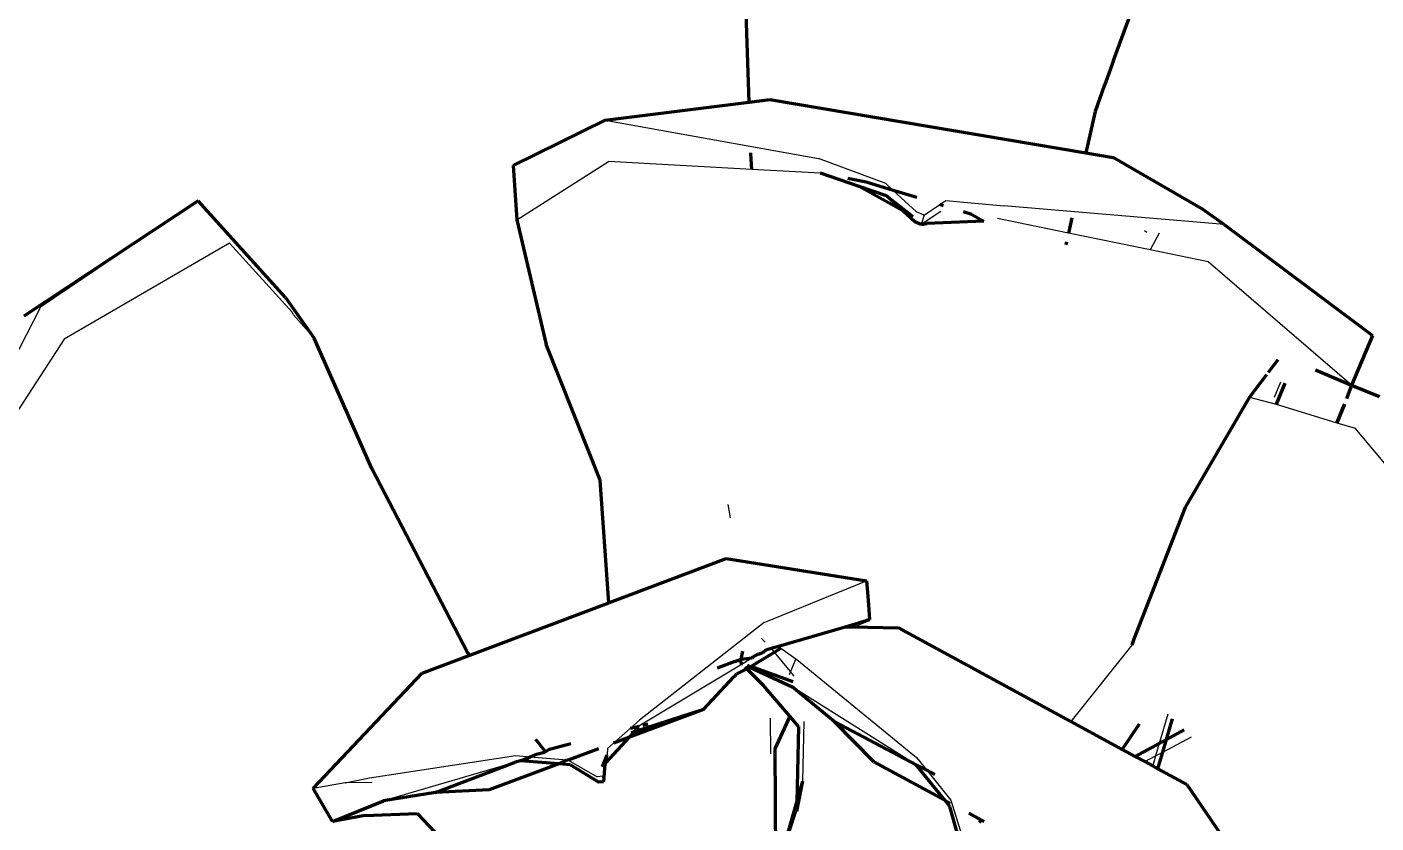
# Model space of a CAD drawing. Header units: millimetres. Extents: x 4307 to 31003, y 2809 to 20009.
# Drawn here: x 12454.2 to 12505.2, y 12907.1 to 12937.2 of the extents above; entities that cross this region are included whole.
import ezdxf

# ---------------------------------------------------------------- set-up
doc = ezdxf.new("R2010")
doc.units = ezdxf.units.MM
doc.layers.add('ProfileEdges', color=7, linetype='Continuous')

msp = doc.modelspace()

# ---------------------------------------------------------------- linework, layer by layer
for p, q in [((12476.063, 12933.706), (12484.137, 12932.254)), ((12472.712, 12929.926), (12476.178, 12932.137)), ((12481.607, 12931.84), (12476.178, 12932.137)), ((12486.68, 12931.304), (12484.137, 12932.254)), ((12484.21, 12931.698), (12481.607, 12931.84)), ((12486.68, 12931.304), (12486.965, 12931.039)), ((12460.655, 12930.651), (12454.679, 12926.626)), ((12486.965, 12931.039), (12487.845, 12930.226)), ((12488.721, 12930.506), (12488.959, 12930.666)), ((12488.959, 12930.666), (12491.153, 12930.455)), ((12488.133, 12930.111), (12487.845, 12930.226)), ((12488.763, 12930.243), (12488.018, 12929.752)), ((12488.133, 12930.111), (12488.018, 12929.752)), ((12488.133, 12930.111), (12488.721, 12930.506)), ((12499.497, 12929.758), (12491.153, 12930.455)), ((12493.592, 12929.427), (12490.907, 12929.977)), ((12461.837, 12929.048), (12455.572, 12925.405)), ((12464.21, 12926.437), (12461.837, 12929.048)), ((12496.689, 12928.793), (12493.592, 12929.427)), ((12497.026, 12929.429), (12496.689, 12928.793)), ((12498.88, 12928.345), (12496.689, 12928.793)), ((12504.314, 12923.675), (12498.88, 12928.345)), ((12454.679, 12926.626), (12450.493, 12918.452)), ((12464.258, 12926.33), (12464.21, 12926.437)), ((12465.047, 12925.444), (12464.258, 12926.33)), ((12455.572, 12925.405), (12453.458, 12922.138)), ((12501.397, 12923.217), (12501.63, 12923.793)), ((12504.104, 12923.174), (12504.314, 12923.675)), ((12500.446, 12923.211), (12501.461, 12922.945)), ((12501.461, 12922.945), (12503.721, 12922.257)), ((12503.721, 12922.257), (12504.014, 12922.958)), ((12503.721, 12922.257), (12503.754, 12922.248)), ((12503.754, 12922.248), (12504.454, 12922.044)), ((12509.952, 12915.438), (12504.454, 12922.044)), ((12475.866, 12920.071), (12476.219, 12915.442)), ((12480.699, 12919.149), (12480.795, 12918.652)), ((12482.073, 12914.681), (12485.955, 12916.265)), ((12482.073, 12914.681), (12477.355, 12910.981)), ((12482.117, 12913.946), (12481.982, 12914.082)), ((12482.463, 12913.565), (12482.346, 12913.707)), ((12482.616, 12913.785), (12482.713, 12913.716)), ((12482.713, 12913.716), (12483.28, 12913.312)), ((12495.991, 12913.831), (12493.69, 12910.935)), ((12481.621, 12913.345), (12481.271, 12913.119)), ((12483.071, 12912.824), (12482.463, 12913.565)), ((12483.28, 12913.312), (12483.071, 12912.824)), ((12483.28, 12913.312), (12483.318, 12913.285)), ((12483.318, 12913.285), (12487.842, 12909.573)), ((12481.242, 12913.101), (12477.327, 12910.762)), ((12481.271, 12913.119), (12481.242, 12913.101)), ((12483.071, 12912.824), (12483.02, 12912.702)), ((12483.21, 12912.655), (12483.071, 12912.824)), ((12487.835, 12909.29), (12483.14, 12912.248)), ((12497.352, 12911.21), (12497.032, 12910.104)), ((12477.017, 12910.682), (12476.376, 12910.115)), ((12477.355, 12910.981), (12477.017, 12910.682)), ((12477.327, 12910.762), (12477.322, 12910.717)), ((12482.333, 12909.716), (12482.321, 12911.066)), ((12483.545, 12908.678), (12483.595, 12910.939)), ((12473.398, 12910.232), (12473.775, 12909.821)), ((12476.376, 12910.115), (12476.144, 12909.91)), ((12497.165, 12909.779), (12498.25, 12910.355)), ((12467.13, 12908.804), (12472.675, 12909.645)), ((12472.675, 12909.645), (12473.217, 12909.602)), ((12473.217, 12909.602), (12474.612, 12909.491)), ((12473.775, 12909.821), (12473.766, 12909.766)), ((12476.144, 12909.91), (12476.132, 12909.669)), ((12496.486, 12909.418), (12496.897, 12909.636)), ((12496.897, 12909.636), (12496.787, 12909.255)), ((12497.032, 12910.104), (12496.897, 12909.636)), ((12496.897, 12909.636), (12497.165, 12909.779)), ((12472.628, 12909.38), (12467.668, 12907.935)), ((12474.654, 12909.468), (12475.759, 12908.847)), ((12476.045, 12909.327), (12475.966, 12908.868)), ((12487.842, 12909.573), (12488.232, 12909.089)), ((12466.217, 12908.612), (12465.007, 12908.396)), ((12466.217, 12908.612), (12467.13, 12908.804)), ((12467.236, 12908.633), (12466.217, 12908.612)), ((12475.966, 12908.868), (12475.759, 12908.847)), ((12475.998, 12908.647), (12475.966, 12908.868)), ((12488.232, 12909.089), (12489.14, 12907.961)), ((12489.14, 12907.961), (12489.56, 12906.619)), ((12482.516, 12905.11), (12483.309, 12907.538))]:
    msp.add_line(p, q)
at = {"layer": 'ProfileEdges', "lineweight": 211}
for p, q in [((12495.357, 12936.1), (12497.251, 12941.281)), ((12481.51, 12934.389), (12481.296, 12940.594)), ((12495.307, 12935.967), (12495.011, 12935.154)), ((12495.307, 12935.967), (12495.357, 12936.1)), ((12495.011, 12935.154), (12494.954, 12935)), ((12494.954, 12935), (12494.602, 12934.033)), ((12476.063, 12933.706), (12481.51, 12934.389)), ((12481.51, 12934.389), (12482.296, 12934.487)), ((12482.296, 12934.487), (12494.257, 12932.461)), ((12472.572, 12931.989), (12476.063, 12933.706)), ((12494.602, 12934.033), (12494.257, 12932.461)), ((12481.578, 12932.423), (12481.577, 12932.467)), ((12481.607, 12931.84), (12481.578, 12932.423)), ((12494.257, 12932.461), (12495.289, 12932.286)), ((12498.67, 12930.336), (12495.289, 12932.286)), ((12472.572, 12931.989), (12472.712, 12929.926)), ((12485.679, 12931.19), (12484.21, 12931.698)), ((12485.936, 12931.352), (12485.243, 12931.494)), ((12487.33, 12930.266), (12485.679, 12931.19)), ((12486.705, 12930.835), (12485.679, 12931.19)), ((12486.965, 12931.039), (12485.936, 12931.352)), ((12460.655, 12930.651), (12454.056, 12926.282)), ((12463.96, 12926.992), (12460.655, 12930.651)), ((12486.705, 12930.835), (12487.705, 12930.057)), ((12487.33, 12930.266), (12486.705, 12930.835)), ((12487.855, 12930.769), (12486.965, 12931.039)), ((12487.705, 12930.057), (12487.33, 12930.266)), ((12487.78, 12929.857), (12487.33, 12930.266)), ((12488.865, 12930.462), (12488.721, 12930.506)), ((12489.941, 12930.135), (12489.619, 12930.233)), ((12489.941, 12930.135), (12490.397, 12929.882)), ((12499.497, 12929.758), (12498.67, 12930.336)), ((12472.712, 12929.926), (12473.823, 12925.215)), ((12488.018, 12929.752), (12487.78, 12929.857)), ((12488.018, 12929.752), (12488.239, 12929.794)), ((12490.397, 12929.882), (12488.239, 12929.794)), ((12493.719, 12930.007), (12493.592, 12929.427)), ((12499.497, 12929.758), (12505.109, 12925.545)), ((12493.521, 12929.101), (12493.493, 12928.977)), ((12496.513, 12929.47), (12496.536, 12929.515)), ((12463.96, 12926.992), (12465.047, 12925.444)), ((12467.218, 12920.517), (12465.047, 12925.444)), ((12505.109, 12925.545), (12504.314, 12923.675)), ((12475.866, 12920.071), (12473.823, 12925.215)), ((12501.174, 12924.16), (12501.54, 12924.638)), ((12501.094, 12924.055), (12500.446, 12923.211)), ((12502.95, 12924.245), (12504.314, 12923.675)), ((12501.783, 12923.739), (12501.461, 12922.945)), ((12504.314, 12923.675), (12504.128, 12923.158)), ((12504.314, 12923.675), (12505.37, 12923.244)), ((12500.446, 12923.211), (12498.016, 12919.04)), ((12504.042, 12922.949), (12503.754, 12922.248)), ((12470.849, 12913.548), (12467.218, 12920.517)), ((12476.193, 12915.432), (12475.866, 12920.071)), ((12498.016, 12919.04), (12496.077, 12914.054)), ((12476.219, 12915.442), (12480.636, 12917.111)), ((12480.636, 12917.111), (12485.955, 12916.265)), ((12485.955, 12916.265), (12486.019, 12915.532)), ((12470.931, 12913.444), (12476.193, 12915.432)), ((12476.193, 12915.432), (12476.219, 12915.442)), ((12486.019, 12915.532), (12486.07, 12914.794)), ((12485.144, 12914.525), (12486.07, 12914.794)), ((12486.07, 12914.794), (12485.391, 12914.519)), ((12482.616, 12913.785), (12485.144, 12914.525)), ((12485.144, 12914.525), (12485.391, 12914.519)), ((12485.391, 12914.519), (12487.16, 12914.477)), ((12487.16, 12914.477), (12493.661, 12910.951)), ((12482.135, 12913.645), (12482.346, 12913.707)), ((12482.346, 12913.707), (12482.616, 12913.785)), ((12482.463, 12913.565), (12482.713, 12913.716)), ((12496.077, 12914.054), (12495.991, 12913.831)), ((12469.127, 12912.762), (12470.931, 12913.444)), ((12470.931, 12913.444), (12470.849, 12913.548)), ((12480.967, 12913.202), (12480.296, 12912.952)), ((12480.967, 12913.202), (12481.206, 12913.293)), ((12481.181, 12913.161), (12481.206, 12913.293)), ((12481.206, 12913.293), (12481.265, 12913.601)), ((12481.206, 12913.293), (12481.621, 12913.345)), ((12481.566, 12913.021), (12482.463, 12913.565)), ((12481.621, 12913.345), (12481.67, 12913.397)), ((12481.67, 12913.397), (12481.829, 12913.467)), ((12481.858, 12913.483), (12481.829, 12913.467)), ((12481.858, 12913.483), (12482.022, 12913.551)), ((12482.022, 12913.551), (12482.135, 12913.645)), ((12465.007, 12908.396), (12469.127, 12912.762)), ((12480.923, 12912.632), (12480.984, 12912.669)), ((12480.984, 12912.669), (12481.046, 12912.735)), ((12481.046, 12912.735), (12481.416, 12912.93)), ((12481.242, 12913.101), (12481.181, 12913.161)), ((12481.181, 12913.161), (12481.271, 12913.119)), ((12481.416, 12912.93), (12481.353, 12912.991)), ((12481.416, 12912.93), (12481.529, 12912.999)), ((12482.056, 12912.3), (12481.416, 12912.93)), ((12481.422, 12913.049), (12481.529, 12912.999)), ((12481.529, 12912.999), (12481.443, 12913.066)), ((12481.566, 12913.021), (12481.529, 12912.999)), ((12481.529, 12912.999), (12483.14, 12912.248)), ((12483.173, 12912.439), (12481.566, 12913.021)), ((12479.785, 12911.395), (12480.923, 12912.632)), ((12483.044, 12911.133), (12482.056, 12912.3)), ((12483.44, 12912.002), (12483.14, 12912.248)), ((12483.44, 12912.002), (12483.426, 12911.972)), ((12484.731, 12910.94), (12483.44, 12912.002)), ((12479.785, 12911.395), (12476.976, 12910.34)), ((12479.785, 12911.395), (12477.166, 12910.547)), ((12483.044, 12911.133), (12482.485, 12909.906)), ((12483.373, 12910.743), (12483.044, 12911.133)), ((12477.017, 12910.682), (12477.327, 12910.762)), ((12477.166, 12910.547), (12477.322, 12910.717)), ((12477.482, 12910.802), (12477.67, 12910.85)), ((12483.373, 12910.743), (12483.316, 12907.886)), ((12486.231, 12909.415), (12484.731, 12910.94)), ((12484.731, 12910.94), (12487.835, 12909.29)), ((12493.661, 12910.951), (12493.69, 12910.935)), ((12493.69, 12910.935), (12495.632, 12909.882)), ((12495.632, 12909.882), (12496.291, 12910.852)), ((12497.304, 12910.251), (12497.534, 12911.037)), ((12473.775, 12909.821), (12473.431, 12910.259)), ((12476.094, 12909.381), (12476.976, 12910.34)), ((12476.976, 12910.34), (12476.376, 12910.115)), ((12476.976, 12910.34), (12477.166, 12910.547)), ((12477.166, 12910.547), (12477.043, 12910.507)), ((12497.032, 12910.104), (12497.304, 12910.251)), ((12497.165, 12909.779), (12497.304, 12910.251)), ((12497.304, 12910.251), (12497.977, 12910.615)), ((12472.853, 12909.446), (12473.217, 12909.602)), ((12473.217, 12909.602), (12473.403, 12909.672)), ((12473.766, 12909.766), (12473.403, 12909.672)), ((12473.8, 12909.789), (12473.766, 12909.766)), ((12473.8, 12909.789), (12473.775, 12909.821)), ((12473.955, 12909.893), (12473.8, 12909.789)), ((12473.955, 12909.893), (12474.762, 12910.101)), ((12475.803, 12909.9), (12474.654, 12909.468)), ((12476.081, 12909.542), (12476.132, 12909.669)), ((12482.485, 12909.906), (12482.516, 12905.11)), ((12495.632, 12909.882), (12496.126, 12909.613)), ((12496.126, 12909.613), (12497.032, 12910.104)), ((12496.126, 12909.613), (12496.486, 12909.418)), ((12496.981, 12909.15), (12497.165, 12909.779)), ((12469.629, 12908.252), (12472.628, 12909.38)), ((12474.301, 12909.336), (12471.663, 12908.345)), ((12472.853, 12909.446), (12472.628, 12909.38)), ((12474.301, 12909.336), (12472.853, 12909.446)), ((12474.612, 12909.491), (12474.301, 12909.336)), ((12474.744, 12909.302), (12474.301, 12909.336)), ((12474.612, 12909.491), (12474.654, 12909.468)), ((12474.744, 12909.302), (12475.822, 12908.639)), ((12475.957, 12909.232), (12476.081, 12909.542)), ((12475.957, 12909.232), (12476.045, 12909.327)), ((12476.045, 12909.327), (12475.998, 12908.647)), ((12476.094, 12909.381), (12476.045, 12909.327)), ((12476.081, 12909.542), (12476.094, 12909.381)), ((12486.231, 12909.415), (12488.917, 12907.958)), ((12488.917, 12907.958), (12487.835, 12909.29)), ((12487.835, 12909.29), (12488.232, 12909.089)), ((12496.486, 12909.418), (12496.787, 12909.255)), ((12496.787, 12909.255), (12496.981, 12909.15)), ((12496.981, 12909.15), (12498.08, 12908.553)), ((12475.998, 12908.647), (12475.822, 12908.639)), ((12483.309, 12907.538), (12483.545, 12908.678)), ((12483.316, 12907.886), (12483.545, 12908.678)), ((12488.232, 12909.089), (12488.368, 12909.02)), ((12488.54, 12908.931), (12488.368, 12909.02)), ((12465.738, 12907.154), (12465.007, 12908.396)), ((12469.629, 12908.252), (12467.668, 12907.935)), ((12471.663, 12908.345), (12469.629, 12908.252)), ((12498.08, 12908.553), (12501.316, 12903.802)), ((12465.738, 12907.154), (12467.668, 12907.935)), ((12482.516, 12905.11), (12483.316, 12907.886)), ((12483.316, 12907.886), (12483.309, 12907.538)), ((12488.917, 12907.958), (12489.124, 12907.845)), ((12489.108, 12907.723), (12488.917, 12907.958)), ((12489.47, 12906.421), (12489.108, 12907.723)), ((12466.964, 12907.383), (12465.738, 12907.154)), ((12466.964, 12907.383), (12468.944, 12907.451)), ((12468.944, 12907.451), (12470.863, 12905.434)), ((12489.825, 12907.464), (12490.303, 12907.205)), ((12490.22, 12907.126), (12490.303, 12907.205)), ((12490.303, 12907.205), (12490.409, 12907.148))]:
    msp.add_line(p, q, dxfattribs=at)

doc.saveas('drawing.dxf')
